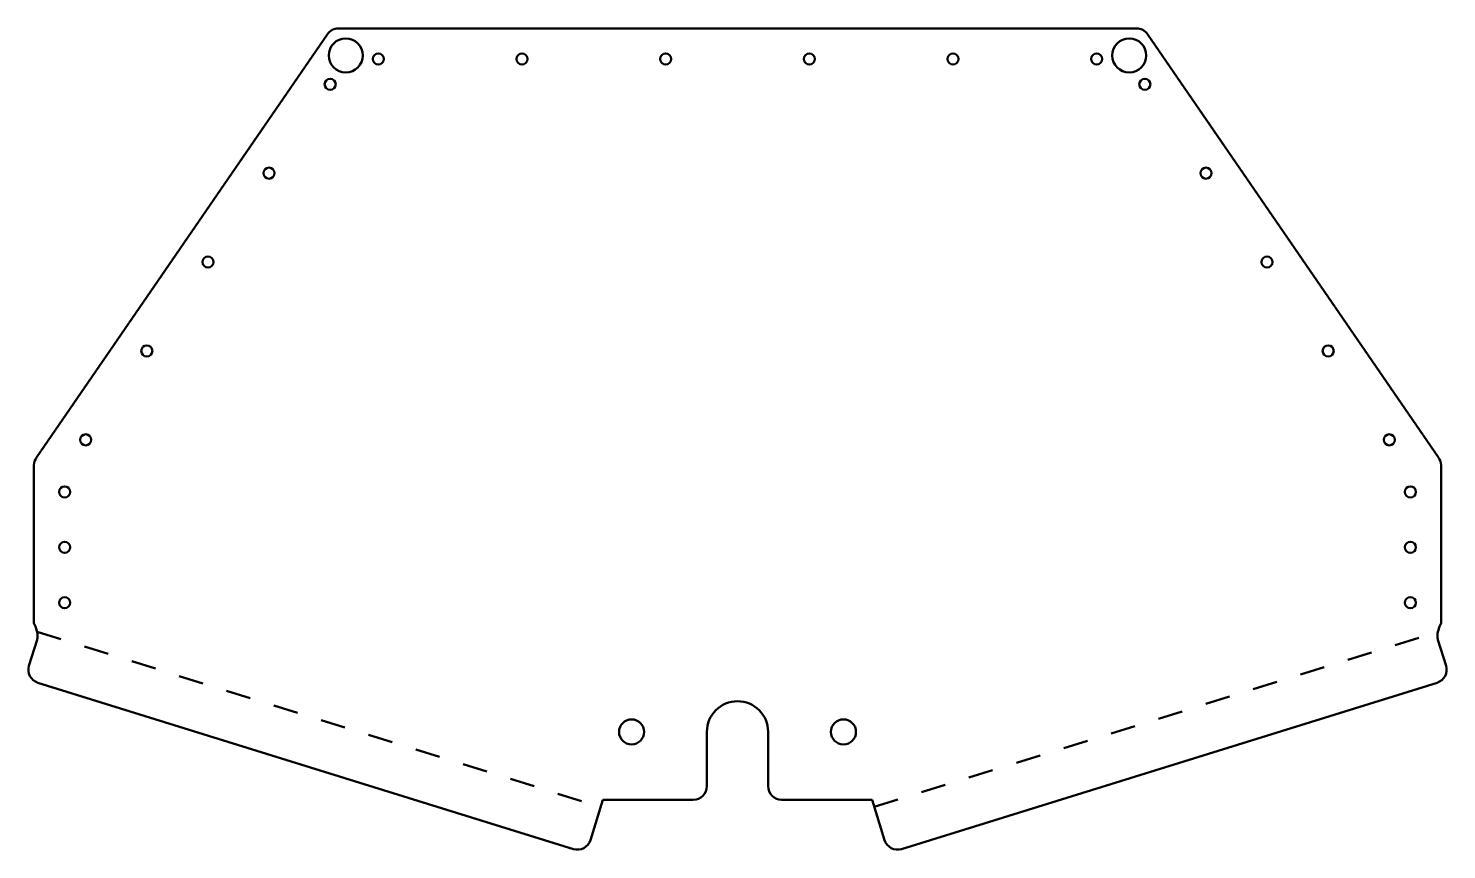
# Model space of a CAD drawing. Header units: inches. Extents: x -10.3 to 15.7, y -0.2 to 14.9.
import ezdxf

# ---------------------------------------------------------------- set-up
doc = ezdxf.new("R2010")
doc.units = ezdxf.units.IN
doc.header["$MEASUREMENT"] = 0
doc.linetypes.add('Dashed Space', pattern=[0.912, 0.456, -0.456])
doc.layers.add('IV_BEND_DOWN', color=131, linetype='Dashed Space', lineweight=50, true_color=0x80ffff)
doc.layers.add('IV_EXTERIOR_PROFILES', color=7, linetype='Continuous', lineweight=50)
doc.layers.add('IV_INTERIOR_PROFILES', color=7, linetype='Continuous', lineweight=50)

msp = doc.modelspace()

# ---------------------------------------------------------------- linework, layer by layer
at = {"layer": 'IV_BEND_DOWN'}
for p, q in [((-10.178, 3.829), (0.189, 0.609)), ((5.219, 0.609), (15.585, 3.829))]:
    msp.add_line(p, q, dxfattribs=at)
at = {"layer": 'IV_EXTERIOR_PROFILES'}
for p, q in [((-4.632, 14.928), (10.04, 14.928)), ((-10.19, 7.035), (-4.838, 14.82)), ((10.246, 14.82), (15.598, 7.035)), ((-10.234, 3.99), (-10.234, 6.893)), ((15.642, 6.893), (15.642, 3.99)), ((-10.234, 3.99), (-10.208, 3.925)), ((-10.208, 3.925), (-10.196, 3.892)), ((15.604, 3.892), (15.616, 3.925)), ((15.616, 3.925), (15.642, 3.99)), ((-10.178, 3.685), (-10.326, 3.207)), ((-10.196, 3.892), (-10.186, 3.86)), ((-10.186, 3.86), (-10.178, 3.829)), ((-10.178, 3.829), (-10.172, 3.798)), ((-10.174, 3.698), (-10.178, 3.685)), ((-10.171, 3.712), (-10.174, 3.698)), ((-10.172, 3.798), (-10.169, 3.768)), ((-10.169, 3.725), (-10.171, 3.712)), ((-10.169, 3.768), (-10.168, 3.754)), ((-10.168, 3.739), (-10.169, 3.725)), ((-10.168, 3.754), (-10.168, 3.739)), ((15.576, 3.768), (15.58, 3.798)), ((15.576, 3.754), (15.576, 3.768)), ((15.576, 3.739), (15.576, 3.754)), ((15.577, 3.725), (15.576, 3.739)), ((15.579, 3.712), (15.577, 3.725)), ((15.582, 3.698), (15.579, 3.712)), ((15.58, 3.798), (15.585, 3.829)), ((15.586, 3.685), (15.582, 3.698)), ((15.585, 3.829), (15.594, 3.86)), ((15.734, 3.207), (15.586, 3.685)), ((15.594, 3.86), (15.604, 3.892)), ((-0.313, -0.165), (-10.162, 2.894)), ((15.569, 2.894), (5.721, -0.165)), ((2.141, 1.99), (2.141, 0.99)), ((3.266, 0.99), (3.266, 1.99)), ((0.23, 0.74), (0, 0)), ((1.891, 0.74), (0.23, 0.74)), ((5.178, 0.74), (3.516, 0.74)), ((5.408, 0), (5.178, 0.74))]:
    msp.add_line(p, q, dxfattribs=at)
for centre, radius, start, end in [((-4.632, 14.678), 0.25, 90, 145.4915), ((10.04, 14.678), 0.25, 34.5085, 90), ((-9.984, 6.893), 0.25, 145.4915, 180), ((15.392, 6.893), 0.25, 0, 34.5085), ((-10.087, 3.133), 0.25, 162.7457, 252.7457), ((15.495, 3.133), 0.25, 287.2543, 17.2543), ((2.704, 1.99), 0.563, 0, 180), ((1.891, 0.99), 0.25, 270, 0), ((3.516, 0.99), 0.25, 180, 270), ((-0.239, 0.074), 0.25, 252.7457, 342.7457), ((5.647, 0.074), 0.25, 197.2543, 287.2543)]:
    msp.add_arc(centre, radius, start, end, dxfattribs=at)
at = {"layer": 'IV_INTERIOR_PROFILES'}
for centre, radius in [((-4.501, 14.43), 0.313), ((9.909, 14.43), 0.313), ((-3.902, 14.365), 0.102), ((-1.26, 14.365), 0.102), ((1.383, 14.365), 0.102), ((4.025, 14.365), 0.102), ((6.667, 14.365), 0.102), ((9.31, 14.365), 0.102), ((-4.787, 13.9), 0.102), ((10.195, 13.9), 0.102), ((-5.911, 12.265), 0.102), ((11.319, 12.265), 0.102), ((-7.035, 10.63), 0.102), ((12.443, 10.63), 0.102), ((-8.159, 8.996), 0.102), ((13.567, 8.996), 0.102), ((-9.283, 7.361), 0.102), ((14.69, 7.361), 0.102), ((-9.671, 6.403), 0.102), ((15.079, 6.403), 0.102), ((-9.671, 5.384), 0.102), ((15.079, 5.384), 0.102), ((-9.671, 4.365), 0.102), ((15.079, 4.365), 0.102), ((0.755, 1.99), 0.23), ((4.653, 1.99), 0.23)]:
    msp.add_circle(centre, radius, dxfattribs=at)

doc.saveas('drawing.dxf')
